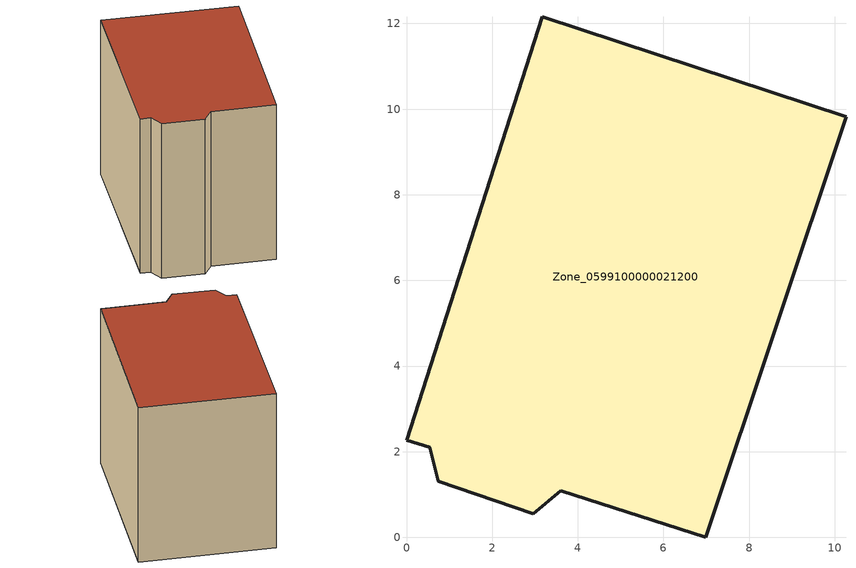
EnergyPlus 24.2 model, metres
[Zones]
Zone_0599100000021200
 floor ground (C_G): 2.96,0.55 0.74,1.31 0.54,2.1 0,2.27 3.17,12.16 10.26,9.82 6.99,0 3.6,1.09 z0
 wall outside (C_F): 0.74,1.31 2.96,0.55 3.6,1.09 6.99,0 10.26,9.82 3.17,12.16 0,2.27 0.54,2.1 0.74,1.31 z0:9.53
 roof outside (C_R): 3.17,12.16 0,2.27 0.54,2.1 0.74,1.31 2.96,0.55 3.6,1.09 6.99,0 10.26,9.82 z9.53
[BUILDING]
Pand.0599100000021200: North Axis=0; Terrain=City; Loads Convergence Tolerance Value=0.04; Temperature Convergence Tolerance Value=0.4; Solar Distribution=FullExterior; Maximum Number of Warmup Days=25; Minimum Number of Warmup Days=1
[Site:Location]
Rotterdam.The.Hague.AP_ZH_NLD Design_Conditions: Latitude=51.96; Longitude=4.45; Time Zone=1; Elevation=-4.5
[SITE:GROUNDTEMPERATURE:BUILDINGSURFACE]
18, 18, 18, 18, 18, 18, 18, 18, 18, 18, 18, 18
[MATERIAL] Thermal Absorptance=0.9; Solar Absorptance=0.7; Visible Absorptance=0.7
Name | Roughness | Thickness | Conductivity | Density | Specific Heat
G.TC.1946 | MediumSmooth | 0.15 | 1 | 540 | 1210
F.TC.1946 | Rough | 0.3 | 0.857143 | 1920 | 840
R.TC.1946 | MediumRough | 0.2 | 0.909091 | 1500 | 1000
[CONSTRUCTION]
C_G: G.TC.1946
C_F: F.TC.1946
C_R: R.TC.1946
[ZONE]
Zone_0599100000021200: Type=1; Multiplier=1; Ceiling Height=Autocalculate; Volume=Autocalculate; Floor Area=autocalculate; Part of Total Floor Area=Yes
[ZONEINFILTRATION:DESIGNFLOWRATE]
Infil_Zone_0599100000021200: Zone or ZoneList or Space or SpaceList=Zone_0599100000021200; Schedule=AlwaysOn; Design Flow Rate Calculation Method=Flow/Area; Flow Rate per Floor Area=0.003; Constant Term Coefficient=1; Temperature Term Coefficient=0; Velocity Term Coefficient=0; Velocity Squared Term Coefficient=0
[HVACTEMPLATE:ZONE:IDEALLOADSAIRSYSTEM]
Zone_0599100000021200: Maximum Heating Supply Air Temperature=50; Minimum Cooling Supply Air Temperature=13; Maximum Heating Supply Air Humidity Ratio=0.0156; Minimum Cooling Supply Air Humidity Ratio=0.0077; Heating Limit=NoLimit; Cooling Limit=NoLimit; Dehumidification Control Type=ConstantSensibleHeatRatio; Cooling Sensible Heat Ratio=0.7; Dehumidification Setpoint=60; Humidification Control Type=None; Humidification Setpoint=30; Outdoor Air Method=None; Outdoor Air Flow Rate per Person=0.00944; Outdoor Air Flow Rate per Zone Floor Area=0; Outdoor Air Flow Rate per Zone=0; Demand Controlled Ventilation Type=None; Outdoor Air Economizer Type=NoEconomizer; Heat Recovery Type=None; Sensible Heat Recovery Effectiveness=0.7; Latent Heat Recovery Effectiveness=0.65
[ZONECONTROL:THERMOSTAT]
ThermostatControl_Zone_0599100000021200: Zone or ZoneList=Zone_0599100000021200; Control Type Schedule=DualSetpointControlType; Control 1=Thermostat_Zone_0599100000021200; Temperature Difference Between Cutout And Setpoint=0
[THERMOSTATSETPOINT:DUALSETPOINT]
Thermostat_Zone_0599100000021200: Heating Setpoint Temperature Schedule=HeatingSetpoint_Zone_0599100000021200; Cooling Setpoint Temperature Schedule=CoolingSetpoint_Zone_0599100000021200
[SCHEDULE:COMPACT]
HeatingSetpoint_Zone_0599100000021200: Through: 12/31, For: AllDays, Until: 24:00, 21
CoolingSetpoint_Zone_0599100000021200: Through: 12/31, For: AllDays, Until: 24:00, 24
DualSetpointControlType: Through: 12/31, For: AllDays, Until: 24:00, 4
AlwaysOn: Through: 12/31, For: AllDays, Until: 24:00, 1
